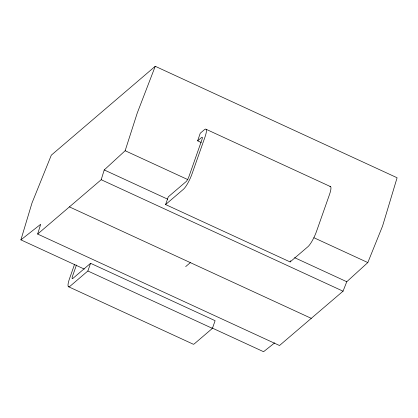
<?xml version="1.0" encoding="UTF-8"?>
<svg xmlns="http://www.w3.org/2000/svg" width="418" height="418" viewBox="0 0 418 418"><rect width="100%" height="100%" fill="white"/><g stroke="black" fill="none" stroke-linecap="round" stroke-linejoin="round"><path stroke-width="0.63" d="M20.9 239.864L31.987 203.017L51.315 155.162L155.25 66.295L397.1 177.76L382.564 226.06L367.819 262.567L346.773 281.727L343.042 291.184L279.501 345.514L37.646 234.054L40.687 224.278L20.9 239.864L84.232 269.051M37.646 234.054L101.193 179.719L104.234 169.943L125.149 150.731L137.261 113.006L155.25 66.295M201.204 142.475L197.646 140.84L200.248 133.237L204.376 129.711A13.36 2.774 -65.3 0 1 204.904 137.318L192.034 173.862A13.36 2.774 -65.3 0 1 183.377 189.328L165.58 204.548L290.113 261.94L307.909 246.719A13.36 2.774 -65.3 0 0 316.567 231.253L329.436 194.715A13.36 2.774 -65.3 0 0 329.959 186.48M74.472 264.589L69.54 278.597A13.36 2.774 -65.3 0 0 70.072 286.21L87.869 270.989L90.581 263.298L215.113 320.69L212.401 328.381L194.6 343.601A13.36 2.774 -65.3 0 1 192.85 344.019L68.317 286.628M76.463 265.017L72.601 275.979A4.452 0.925 -65.3 0 0 72.779 278.513L90.581 263.298M165.58 204.548L168.287 196.852L186.088 181.631A4.452 0.925 -65.3 0 0 188.973 176.48L201.842 139.936A4.452 0.925 -65.3 0 0 201.664 137.402L197.646 140.84M290.113 261.94L290.526 260.754M185.676 266.611L190.347 262.619M274.663 342.88L263.57 351.705L212.078 327.973M206.126 129.293L330.659 186.684M125.149 150.731L187.891 179.641M313.96 237.748L367.819 262.567M104.234 169.943L167.686 199.187M294.591 257.676L346.773 281.727M101.193 179.719L343.042 291.184M69.419 206.889L311.269 318.349M87.869 270.989L212.401 328.381"/></g></svg>
